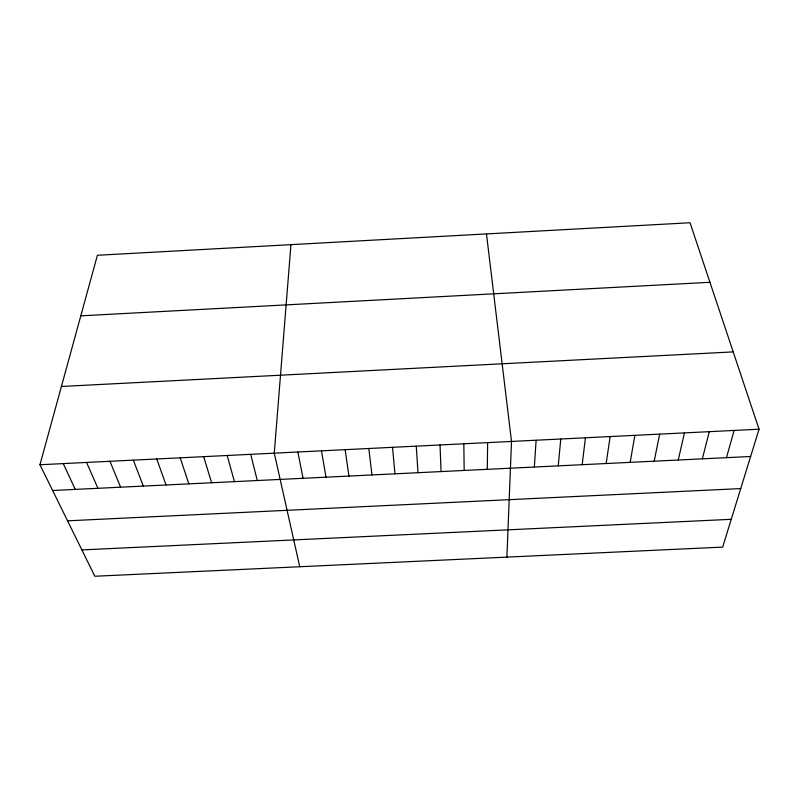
<?xml version="1.0" encoding="UTF-8"?>
<svg xmlns="http://www.w3.org/2000/svg" width="799" height="799" viewBox="0 0 799 799"><rect width="100%" height="100%" fill="white"/><g stroke="black" fill="none" stroke-linecap="round" stroke-linejoin="round"><path stroke-width="1.2" d="M487.29 469.323L487.65 442.616M506.896 557.123L511.51 441.438L486.471 233.917M534.331 467.035L536.119 440.219M290.946 244.654L274.267 453.163L299.755 566.741M558.241 465.867L560.768 439.001M582.181 464.698L585.437 437.782M606.161 463.53L610.146 436.564M630.161 462.361L634.885 435.345M654.191 461.193L659.654 434.117M678.261 460.014L684.453 432.888M702.351 458.846L709.282 431.66M39.95 464.748L97.408 255.271L690.036 222.751L759.05 429.203L722.676 547.105L94.841 576.249L39.95 464.748L759.05 429.203M726.481 457.667L734.151 430.431M80.799 315.835L709.941 282.297M61.423 386.476L733.212 351.9M52.634 490.506L750.631 456.489M67.555 520.828L740.733 488.579M81.878 549.912L731.255 519.31M63.251 463.6L75.266 489.407M86.582 462.441L97.917 488.299M109.942 461.293L120.609 487.2M133.333 460.134L143.321 486.092M156.754 458.976L166.052 484.983M180.194 457.817L188.824 483.874M203.675 456.658L211.615 482.766M227.176 455.49L234.437 481.647M250.706 454.331L257.288 480.539M297.867 452.004L303.061 478.301M321.488 450.836L325.992 477.183M345.138 449.667L348.953 476.064M368.818 448.489L371.944 474.946M392.519 447.32L394.956 473.827M416.259 446.152L417.997 472.698M440.029 444.973L441.068 471.58M463.829 443.795L464.169 470.451"/></g></svg>
